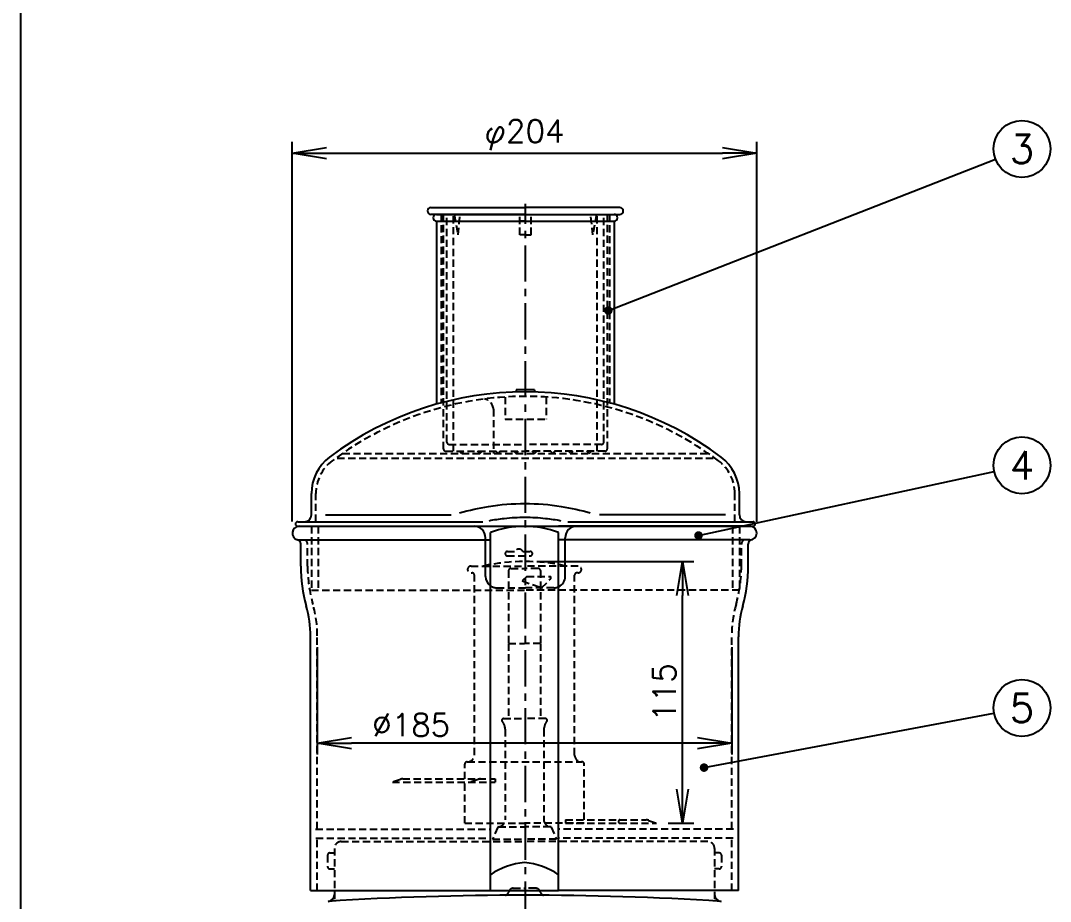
# Model space of a CAD drawing. Extents: x 115 to 2025, y 0 to 1377.
# Drawn here: x 115 to 567.3, y 301.5 to 688.4 of the extents above; entities that cross this region are included whole.
import ezdxf
from ezdxf.enums import TextEntityAlignment as Align

# ---------------------------------------------------------------- set-up
doc = ezdxf.new("R2010")
doc.units = 0
doc.header["$LTSCALE"] = 0.5
doc.header["$MEASUREMENT"] = 0
doc.header["$PDMODE"] = 3
doc.header["$PDSIZE"] = 2.5
doc.linetypes.add('CENTER', pattern=[50.8, 31.75, -6.35, 6.35, -6.35])
doc.linetypes.add('HIDDEN', pattern=[9.525, 6.35, -3.175])
doc.layers.get('0').update_dxf_attribs({"linetype": 'CONTINUOUS'})
doc.layers.get('Defpoints').update_dxf_attribs({"linetype": 'CONTINUOUS'})
for name, color, linetype in [('DANMEN', 7, 'CONTINUOUS'), ('SUNPOU', 7, 'CONTINUOUS'), ('WAKU', 7, 'CONTINUOUS')]:
    doc.layers.add(name, color=color, linetype=linetype)
doc.styles.get("Standard").update_dxf_attribs({"font": 'romans.shx', "bigfont": 'extfont.shx'})
doc.dimstyles.get("Standard").update_dxf_attribs({"dimscale": 5, "dimtxt": 2, "dimasz": 3, "dimexe": 1, "dimexo": 1, "dimgap": 0.6, "dimtad": 3, "dimdec": 0, "dimzin": 0, "dimdsep": 46, "dimtxsty": 'STANDARD', "dimblk": 'OPEN', "dimcen": 1.5, "dimadec": 0, "dimazin": 0, "dimtfac": 1, "dimtdec": 0, "dimtmove": 0, "dimatfit": 0, "dimldrblk": 'OPEN', "dimfxl": 1, "dimtolj": 1, "dimtzin": 0, "dimarcsym": 0})

# ---------------------------------------------------------------- blocks, each defined once
blk = doc.blocks.new('_OPEN')
at = {"color": 0, "linetype": 'ByBlock'}
for p, q in [((-1, 0.167), (0, 0)), ((0, 0), (-1, -0.167)), ((0, 0), (-1, 0))]:
    blk.add_line(p, q, dxfattribs=at)
blk = doc.blocks.new('*D1')
at = {"layer": 'Defpoints', "color": 0}
for p in [(438.33, 630.18), (234.33, 463.36), (438.33, 463.25)]:
    blk.add_point(p, dxfattribs=at)
at = {"layer": 'SUNPOU', "color": 0, "lineweight": -2}
for p, q in [((234.33, 468.36), (234.33, 635.18)), ((438.33, 468.25), (438.33, 635.18)), ((249.33, 630.18), (423.33, 630.18))]:
    blk.add_line(p, q, dxfattribs=at)
at = {"layer": 'SUNPOU', "color": 0, "lineweight": -2, "xscale": 15, "yscale": 15, "zscale": 15, "rotation": 180}
blk.add_blockref('_OPEN', (234.33, 630.18), dxfattribs=at)
at = {"layer": 'SUNPOU', "color": 0, "lineweight": -2, "xscale": 15, "yscale": 15, "zscale": 15}
blk.add_blockref('_OPEN', (438.33, 630.18), dxfattribs=at)
at = {"layer": 'SUNPOU', "color": 0, "insert": (336.33, 638.18), "char_height": 10, "attachment_point": 5}
blk.add_mtext('\\A1;φ204', dxfattribs=at)
blk = doc.blocks.new('*D12')
at = {"layer": 'Defpoints', "color": 0}
for p in [(336.71, 450.8), (405.73, 450.8), (394.36, 335.8)]:
    blk.add_point(p, dxfattribs=at)
at = {"layer": 'SUNPOU', "color": 0, "lineweight": -2}
for p, q in [((341.71, 450.8), (410.73, 450.8)), ((405.73, 350.8), (405.73, 435.8)), ((399.36, 335.8), (410.73, 335.8))]:
    blk.add_line(p, q, dxfattribs=at)
at = {"layer": 'SUNPOU', "color": 0, "lineweight": -2, "xscale": 15, "yscale": 15, "zscale": 15}
for p, rotation in [((405.73, 450.8), 90), ((405.73, 335.8), 270)]:
    blk.add_blockref('_OPEN', p, dxfattribs=dict(at, rotation=rotation))
at = {"layer": 'SUNPOU', "color": 0, "insert": (397.73, 393.3), "char_height": 10, "attachment_point": 5, "rotation": 90}
blk.add_mtext('\\A1;115', dxfattribs=at)
blk = doc.blocks.new('*D34')
at = {"layer": 'Defpoints', "color": 0}
for p in [(245.33, 418.18), (427.33, 418.18), (245.33, 371.01)]:
    blk.add_point(p, dxfattribs=at)
at = {"layer": 'SUNPOU', "color": 0, "lineweight": -2}
for p, q in [((245.33, 413.18), (245.33, 366.01)), ((427.33, 413.18), (427.33, 366.01)), ((412.33, 371.01), (260.33, 371.01))]:
    blk.add_line(p, q, dxfattribs=at)
at = {"layer": 'SUNPOU', "color": 0, "lineweight": -2, "xscale": 15, "yscale": 15, "zscale": 15, "rotation": 180}
blk.add_blockref('_OPEN', (245.33, 371.01), dxfattribs=at)
at = {"layer": 'SUNPOU', "color": 0, "lineweight": -2, "xscale": 15, "yscale": 15, "zscale": 15}
blk.add_blockref('_OPEN', (427.33, 371.01), dxfattribs=at)
at = {"layer": 'SUNPOU', "color": 0, "insert": (286.53, 379.01), "char_height": 10, "attachment_point": 5}
blk.add_mtext('\\A1;%%C185', dxfattribs=at)

msp = doc.modelspace()

# ---------------------------------------------------------------- linework, layer by layer
at = {"color": 2}
for p, q in [((295.21, 606.26), (336.71, 606.26)), ((378.21, 606.26), (336.71, 606.26)), ((336.71, 603.26), (295.21, 603.26)), ((297.71, 603.26), (375.71, 603.26)), ((336.71, 603.26), (378.21, 603.26)), ((297.71, 600.26), (297.71, 519.91)), ((297.71, 600.26), (375.71, 600.26)), ((375.71, 600.26), (375.71, 519.91)), ((242.71, 471.25), (242.71, 480.63)), ((430.71, 471.25), (430.71, 480.63)), ((248.85, 471.25), (304.15, 471.25)), ((424.57, 471.25), (369.27, 471.25)), ((236.71, 468.25), (318.04, 468.25)), ((236.71, 466.25), (315.21, 466.25)), ((237.33, 466.25), (321.33, 466.25)), ((237.71, 466.25), (321.71, 466.25)), ((237.71, 466.25), (435.71, 466.25)), ((321.33, 466.25), (351.33, 466.25)), ((321.71, 466.25), (351.71, 466.25)), ((435.33, 466.25), (351.33, 466.25)), ((435.71, 466.25), (351.71, 466.25)), ((355.38, 468.25), (436.71, 468.25)), ((358.21, 466.25), (436.71, 466.25)), ((321.33, 306.25), (321.33, 463.51)), ((351.33, 306.25), (351.33, 463.51)), ((236.85, 460.25), (321.33, 460.25)), ((238.05, 448.7), (238.05, 458.42)), ((319.21, 444.25), (319.21, 461.25)), ((435.33, 460.25), (351.33, 460.25)), ((354.21, 444.25), (354.21, 461.25)), ((434.6, 448.7), (434.6, 458.42)), ((242.33, 306.25), (242.33, 417.76)), ((430.33, 306.25), (430.33, 417.76)), ((242.33, 306.25), (321.33, 306.25)), ((252.83, 305.25), (252.83, 302.49)), ((252.83, 305.25), (252.83, 302.49)), ((321.33, 306.25), (351.33, 306.25)), ((430.33, 306.25), (351.33, 306.25)), ((419.83, 305.25), (419.83, 302.49))]:
    msp.add_line(p, q, dxfattribs=at)
for points in [[(307.82, 472.11, -0.032217), (320.58, 474.99, -0.039394), (336.52, 476.25, -0.039394), (352.46, 474.99, -0.032217), (365.22, 472.11)], [(320.77, 468.72, -0.020662), (327.46, 469.75, -0.027671), (336.52, 470.25, -0.027671), (345.57, 469.75, -0.020662), (352.27, 468.72)]]:
    msp.add_lwpolyline(points, format="xyb", dxfattribs=at)
for centre, radius, start, end in [((295.21, 604.76), 1.5, 90, 270), ((378.21, 604.76), 1.5, 270, 90), ((297.71, 601.76), 1.5, 90, 270), ((375.71, 601.76), 1.5, 270, 90), ((336.71, 382.1), 143.22, 53.0897, 126.9103), ((262.71, 480.63), 20, 126.9103, 180), ((410.71, 480.63), 20, 0, 53.0897), ((239.71, 471.25), 3, 270, 0), ((433.71, 471.25), 3, 180, 270), ((237.33, 463.25), 3, 90, 255.211), ((236.71, 467.25), 1, 90, 270), ((314.21, 461.25), 5, 0, 90), ((336.14, 424.84), 41.41, 89.7356, 110.9519), ((336.52, 424.84), 41.41, 69.0481, 90.2644), ((359.21, 461.25), 5, 90, 180), ((435.33, 463.25), 3, 270, 90), ((436.71, 467.25), 1, 270, 90), ((236.05, 458.42), 2, 0, 75.211), ((436.6, 458.42), 2, 104.789, 180), ((302.12, 448.7), 64.07, 180, 195.7379), ((370.53, 448.7), 64.07, 344.2621, 0), ((324.21, 444.25), 5, 180, 234.7995), ((349.21, 444.25), 5, 295.0596, 360), ((192.33, 417.76), 50, 0, 15.7379), ((480.33, 417.76), 50, 164.2621, 180), ((338.65, 288.34), 30.28, 94.3916, 124.8875), ((334.01, 288.34), 30.28, 55.1125, 85.6084), ((249.83, 304.49), 3, 273.6562, 360), ((336.33, -1049.21), 1353.46, 90, 93.65618), ((336.33, -1049.21), 1353.46, 86.34382, 90), ((422.83, 304.49), 3, 180, 266.3438), ((422.83, 304.49), 3, 180, 266.3438)]:
    msp.add_arc(centre, radius, start, end, dxfattribs=at)
at = {"layer": 'DANMEN', "color": 2, "linetype": 'CENTER'}
msp.add_line((336.71, 294.34), (336.71, 607.84), dxfattribs=at)
at = {"layer": 'DANMEN', "color": 2, "linetype": 'HIDDEN'}
for p, q in [((299.71, 603.26), (299.71, 520.46)), ((300.71, 500.25), (300.71, 603.26)), ((302.21, 503.25), (302.21, 603.26)), ((305.21, 499.25), (305.21, 603.26)), ((305.43, 603.26), (307.14, 594.26)), ((307.14, 594.26), (307.99, 603.26)), ((334.21, 594.26), (334.21, 603.26)), ((339.21, 594.26), (339.21, 603.26)), ((366.28, 594.26), (365.43, 603.26)), ((367.99, 603.26), (366.28, 594.26)), ((368.21, 499.25), (368.21, 603.26)), ((371.21, 503.25), (371.21, 603.26)), ((372.71, 500.25), (372.71, 603.26)), ((373.71, 603.26), (373.71, 520.46)), ((336.71, 600.26), (334.21, 600.26)), ((336.71, 600.26), (339.21, 600.26)), ((336.71, 594.26), (334.21, 594.26)), ((336.71, 594.26), (339.21, 594.26)), ((327.77, 523.03), (327.77, 513.32)), ((345.77, 523.03), (345.77, 513.32)), ((322.71, 517.7), (322.71, 498.25)), ((327.77, 513.32), (345.77, 513.32)), ((303.21, 502.25), (336.71, 502.25)), ((370.21, 502.25), (336.71, 502.25)), ((256.39, 498.25), (417.03, 498.25)), ((301.71, 499.25), (336.71, 499.25)), ((308.71, 498.25), (307.71, 499.25)), ((308.71, 498.25), (309.71, 499.25)), ((316.71, 498.25), (315.71, 499.25)), ((316.71, 498.25), (317.71, 499.25)), ((324.71, 498.25), (323.71, 499.25)), ((324.71, 498.25), (325.71, 499.25)), ((332.71, 498.25), (331.71, 499.25)), ((332.71, 498.25), (333.71, 499.25)), ((371.71, 499.25), (336.71, 499.25)), ((340.71, 498.25), (339.71, 499.25)), ((340.71, 498.25), (341.71, 499.25)), ((348.71, 498.25), (347.71, 499.25)), ((348.71, 498.25), (349.71, 499.25)), ((356.71, 498.25), (355.71, 499.25)), ((356.71, 498.25), (357.71, 499.25)), ((364.71, 498.25), (363.71, 499.25)), ((364.71, 498.25), (365.71, 499.25)), ((254.11, 496.25), (419.31, 496.25)), ((244.71, 468.25), (244.71, 480.63)), ((428.71, 468.25), (428.71, 480.63)), ((242.71, 466.25), (242.71, 438.25)), ((245.71, 466.25), (245.71, 438.25)), ((427.71, 466.25), (427.71, 438.25)), ((430.71, 466.25), (430.71, 438.25)), ((241.05, 448.7), (241.05, 458.42)), ((431.6, 448.7), (431.6, 458.42)), ((328.83, 455.25), (332.1, 455.25)), ((328.83, 453.25), (338.83, 453.25)), ((335.56, 455.25), (338.83, 455.25)), ((312.83, 448.8), (336.33, 448.8)), ((359.83, 448.8), (336.33, 448.8)), ((312.83, 445.8), (313.33, 445.8)), ((314.33, 365.8), (314.33, 444.8)), ((329.33, 446.79), (329.33, 414.79)), ((330.33, 447.79), (336.33, 447.79)), ((337.33, 444.25), (335.33, 442.25)), ((342.33, 447.79), (336.33, 447.79)), ((337.33, 444.25), (347.83, 444.25)), ((343.33, 446.79), (343.33, 414.79)), ((347.83, 443.25), (347.83, 444.25)), ((358.33, 365.8), (358.33, 444.8)), ((359.83, 445.8), (359.33, 445.8)), ((324.21, 439.25), (336.71, 439.25)), ((335.33, 442.25), (343.83, 439.25)), ((349.21, 439.25), (336.71, 439.25)), ((343.83, 439.25), (347.83, 443.25)), ((242.71, 438.25), (336.71, 438.25)), ((430.71, 438.25), (336.71, 438.25)), ((245.33, 333.25), (245.33, 418.18)), ((427.33, 333.25), (427.33, 418.18)), ((329.33, 414.79), (336.33, 414.79)), ((329.33, 414.79), (329.33, 381.79)), ((343.33, 414.79), (336.33, 414.79)), ((343.33, 414.79), (343.33, 381.79)), ((327.08, 381.79), (336.33, 381.79)), ((345.58, 381.79), (336.33, 381.79)), ((327.4, 379.1), (327.72, 377.94)), ((327.83, 377.14), (327.83, 337.29)), ((344.83, 377.14), (344.83, 337.29)), ((345.25, 379.1), (344.93, 377.94)), ((311.08, 362.8), (311.33, 362.8)), ((311.33, 362.8), (361.58, 362.8)), ((361.58, 362.8), (361.33, 362.8)), ((310.08, 355.3), (310.08, 361.8)), ((362.58, 337.3), (362.58, 361.8)), ((281.79, 355.1), (278.3, 353.8)), ((278.3, 353.8), (323.48, 353.8)), ((282.84, 355.3), (323.48, 355.3)), ((310.08, 335.8), (310.08, 353.8)), ((315.93, 355.1), (312.44, 353.8)), ((323.48, 355.3), (323.48, 353.8)), ((310.08, 335.8), (336.33, 335.8)), ((362.58, 335.8), (336.33, 335.8)), ((354.33, 337.3), (389.81, 337.3)), ((354.33, 337.3), (354.33, 335.8)), ((354.33, 335.8), (394.36, 335.8)), ((377.66, 336.8), (377.66, 336.3)), ((390.86, 337.1), (394.36, 335.8)), ((244.59, 333.25), (321.33, 333.25)), ((324.61, 334.11), (322.33, 328.79)), ((324.88, 334.29), (336.33, 334.29)), ((347.77, 334.29), (336.33, 334.29)), ((348.05, 334.11), (350.33, 328.79)), ((428.06, 333.25), (351.33, 333.25)), ((244.7, 329.25), (321.33, 329.25)), ((245.33, 306.25), (245.33, 329.25)), ((255.83, 327.79), (336.33, 327.79)), ((322.33, 328.79), (336.33, 328.79)), ((350.33, 328.79), (336.33, 328.79)), ((416.83, 327.79), (336.33, 327.79)), ((427.95, 329.25), (351.33, 329.25)), ((427.33, 306.25), (427.33, 329.25)), ((249.83, 321.79), (249.83, 316.79)), ((250.83, 322.79), (252.83, 322.79)), ((252.83, 324.79), (252.83, 304.49)), ((419.83, 324.79), (419.83, 304.49)), ((421.83, 322.79), (419.83, 322.79)), ((422.83, 321.79), (422.83, 316.79)), ((250.83, 315.79), (252.83, 315.79)), ((421.83, 315.79), (419.83, 315.79)), ((329.07, 304.99), (328.62, 304.54)), ((331.33, 307.25), (336.33, 307.25)), ((341.33, 307.25), (336.33, 307.25)), ((343.59, 304.99), (344.03, 304.54))]:
    msp.add_line(p, q, dxfattribs=at)
at = {"layer": 'DANMEN', "color": 2}
for p, q in [((340.65, 526.26), (332.65, 526.26)), ((332.65, 526.26), (332.65, 525.26)), ((340.65, 526.26), (340.65, 525.26))]:
    msp.add_line(p, q, dxfattribs=at)
at = {"layer": 'DANMEN', "color": 2, "linetype": 'HIDDEN'}
for centre, radius, start, end in [((336.71, 382.1), 141.22, 53.0897, 126.9103), ((317.73, 517.28), 5, 4.7709, 78.3834), ((303.21, 503.25), 1, 180, 270), ((370.21, 503.25), 1, 270, 0), ((301.71, 500.25), 1, 180, 270), ((371.71, 500.25), 1, 270, 0), ((262.71, 480.63), 18, 126.9103, 180), ((410.71, 480.63), 18, 0, 53.0897), ((239.05, 458.42), 2, 0, 66.5174), ((433.6, 458.42), 2, 113.4826, 180), ((328.83, 454.25), 1, 90, 270), ((333.83, 454.25), 2, 30, 150), ((338.83, 454.25), 1, 270, 90), ((302.12, 448.7), 61.07, 180, 195.9504), ((312.83, 447.3), 1.5, 90, 270), ((336.33, 368.8), 82, 77.3196, 102.6804), ((359.83, 447.3), 1.5, 270, 90), ((370.53, 448.7), 61.07, 344.0496, 0), ((313.33, 444.8), 1, 0, 90), ((330.33, 446.79), 1, 90, 180), ((342.33, 446.79), 1, 360, 90), ((359.33, 444.8), 1, 90, 180), ((324.21, 444.25), 5, 234.7995, 270), ((349.21, 444.25), 5, 270, 295.0596), ((195.33, 418.18), 50, 0, 15.9504), ((477.33, 418.18), 50, 164.0496, 180), ((327.08, 381.04), 0.75, 90, 226.7816), ((324.51, 378.31), 3, 15.2941, 46.7816), ((348.15, 378.31), 3, 133.2184, 164.7059), ((345.58, 381.04), 0.75, 313.2184, 90), ((324.83, 377.14), 3, 0, 15.2941), ((347.83, 377.14), 3, 164.7059, 180), ((311.08, 361.8), 1, 90, 180), ((311.33, 365.8), 3, 270, 0), ((361.33, 365.8), 3, 180, 270), ((361.58, 361.8), 1, 0, 90), ((282.84, 352.3), 3, 90, 110.556), ((316.99, 352.3), 3, 90, 110.556), ((324.83, 337.29), 3, 270, 0), ((347.83, 337.29), 3, 180, 270), ((378.16, 336.8), 0.5, 90, 180), ((378.16, 336.3), 0.5, 180, 270), ((389.81, 334.3), 3, 69.444, 90), ((324.9, 333.97), 0.328, 103.5842, 155.3619), ((347.75, 333.97), 0.328, 24.6381, 76.4158), ((255.83, 324.79), 3, 90, 180), ((416.83, 324.79), 3, 0, 90), ((250.83, 321.79), 1, 90, 180), ((421.83, 321.79), 1, 0, 90), ((250.83, 316.79), 1, 180, 270), ((421.83, 316.79), 1, 270, 0), ((327.91, 305.25), 1, 270, 315), ((328.36, 305.7), 1, 315, 351.4151), ((331.33, 305.25), 2, 90, 171.4151), ((341.33, 305.25), 2, 8.5849, 90), ((344.29, 305.7), 1, 188.5849, 225), ((344.74, 305.25), 1, 225, 270)]:
    msp.add_arc(centre, radius, start, end, dxfattribs=at)
at = {"layer": 'SUNPOU'}
for centre in [(554.82, 632.02), (554.82, 493.02), (554.82, 386.48)]:
    msp.add_circle(centre, 12.5, dxfattribs=at)
at = {"layer": 'WAKU', "color": 6}
msp.add_line((115, 1376.75), (115, 0), dxfattribs=at)

# ---------------------------------------------------------------- texts
at = {"layer": 'SUNPOU'}
for s, p in [('3', (554.82, 632.02)), ('4', (554.82, 493.02)), ('5', (554.82, 386.48))]:
    msp.add_text(s, height=12.5, dxfattribs=at).set_placement(p, align=Align.MIDDLE)

# ---------------------------------------------------------------- dimensions: what is measured, and where the dimension line sits
for base, p1, p2, text, picture, middle in [((438.33, 630.18), (234.33, 463.36), (438.33, 463.25), 'φ<>', '*D1', (336.33, 630.18)), ((245.33, 371.01), (427.33, 418.18), (245.33, 418.18), '%%C185', '*D34', (286.53, 371.01))]:
    dim = msp.add_linear_dim(base=base, p1=p1, p2=p2, text=text, dimstyle='STANDARD', dxfattribs=at)
    dim.commit()
    dim.dimension.update_dxf_attribs({"geometry": picture, "text_midpoint": middle, "dimtype": 160})
dim = msp.add_linear_dim(base=(405.73, 450.8), p1=(394.36, 335.8), p2=(336.71, 450.8), angle=90, dimstyle='STANDARD', dxfattribs=at)
dim.commit()
dim.dimension.update_dxf_attribs({"geometry": '*D12', "text_midpoint": (397.73, 393.3)})

# ---------------------------------------------------------------- leaders
for points, override in [([(373.15, 561.02), (543.17, 627.47)], {"dimgap": 1, "dimtad": 0, "dimldrblk": 'DotSmall'}), ([(412.76, 462.22), (542.6, 490.37)], {"dimgap": 1, "dimtad": 0, "dimldrblk": 'DotSmall'}), ([(415.18, 360.26), (542.53, 384.17)], {"dimldrblk": 'DotSmall'})]:
    msp.add_leader(points, dimstyle='STANDARD', override=override, dxfattribs=at)

doc.saveas('drawing.dxf')
